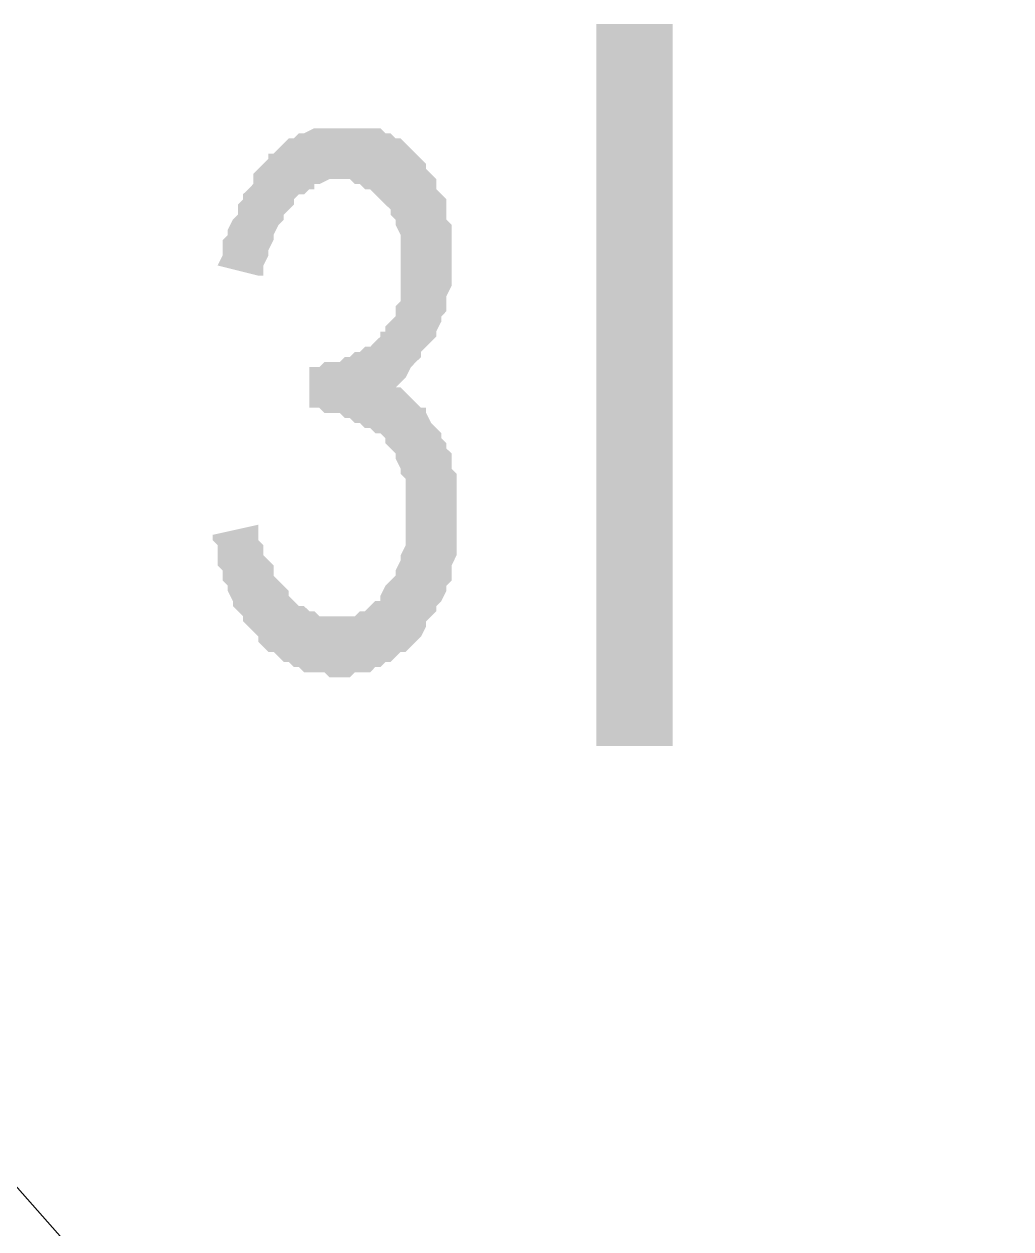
# Model space of a CAD drawing. Header units: millimetres. Extents: x 6156 to 7119, y 3162 to 3647.
# Drawn here: x 6880.12 to 6892.44, y 3583.95 to 3599 of the extents above; entities that cross this region are included whole.
import ezdxf

# ---------------------------------------------------------------- set-up
doc = ezdxf.new("R2010")
doc.units = ezdxf.units.MM
doc.layers.add('图层1', color=7, linetype='Continuous')

msp = doc.modelspace()

# ---------------------------------------------------------------- hatches: boundary and pattern name
at = {"layer": '图层1', "transparency": 33554559}
msp.add_hatch(color=256, dxfattribs=at).paths.add_polyline_path([(6882.476, 3592.616), (6883.047, 3592.743), (6883.047, 3592.679), (6883.047, 3592.552), (6883.11, 3592.489), (6883.11, 3592.362), (6883.174, 3592.298), (6883.237, 3592.235), (6883.237, 3592.108), (6883.301, 3592.044), (6883.364, 3591.981), (6883.428, 3591.917), (6883.428, 3591.917), (6883.428, 3591.854), (6883.491, 3591.79), (6883.555, 3591.727), (6883.618, 3591.727), (6883.682, 3591.663), (6883.745, 3591.663), (6883.809, 3591.6), (6883.936, 3591.6), (6883.999, 3591.6), (6884.063, 3591.6), (6884.063, 3591.6), (6884.126, 3591.6), (6884.253, 3591.6), (6884.317, 3591.663), (6884.38, 3591.663), (6884.444, 3591.727), (6884.507, 3591.79), (6884.571, 3591.79), (6884.571, 3591.854), (6884.634, 3591.981), (6884.698, 3592.044), (6884.698, 3592.044), (6884.761, 3592.108), (6884.761, 3592.171), (6884.825, 3592.298), (6884.825, 3592.362), (6884.888, 3592.489), (6884.888, 3592.552), (6884.888, 3592.616), (6884.888, 3592.743), (6884.888, 3592.87), (6884.888, 3592.933), (6884.888, 3592.997), (6884.888, 3593.06), (6884.888, 3593.187), (6884.888, 3593.314), (6884.825, 3593.378), (6884.825, 3593.441), (6884.761, 3593.568), (6884.761, 3593.632), (6884.698, 3593.695), (6884.634, 3593.759), (6884.634, 3593.822), (6884.571, 3593.886), (6884.507, 3593.886), (6884.444, 3593.949), (6884.38, 3593.949), (6884.317, 3594.013), (6884.253, 3594.013), (6884.19, 3594.076), (6884.126, 3594.076), (6884.063, 3594.14), (6883.999, 3594.14), (6883.872, 3594.14), (6883.809, 3594.203), (6883.682, 3594.203), (6883.682, 3594.203), (6883.682, 3594.711), (6883.809, 3594.711), (6883.872, 3594.775), (6883.936, 3594.775), (6884.063, 3594.775), (6884.126, 3594.838), (6884.19, 3594.838), (6884.253, 3594.902), (6884.317, 3594.902), (6884.38, 3594.965), (6884.444, 3594.965), (6884.507, 3595.029), (6884.571, 3595.092), (6884.571, 3595.156), (6884.634, 3595.156), (6884.634, 3595.219), (6884.698, 3595.283), (6884.761, 3595.346), (6884.761, 3595.473), (6884.825, 3595.537), (6884.825, 3595.6), (6884.825, 3595.727), (6884.825, 3595.791), (6884.825, 3595.918), (6884.825, 3596.045), (6884.825, 3596.108), (6884.825, 3596.172), (6884.825, 3596.299), (6884.825, 3596.362), (6884.761, 3596.489), (6884.761, 3596.553), (6884.698, 3596.616), (6884.698, 3596.68), (6884.634, 3596.743), (6884.571, 3596.806), (6884.507, 3596.87), (6884.444, 3596.933), (6884.38, 3596.933), (6884.317, 3596.997), (6884.253, 3596.997), (6884.19, 3597.06), (6884.126, 3597.06), (6884.063, 3597.06), (6883.999, 3597.06), (6883.936, 3597.06), (6883.809, 3596.997), (6883.745, 3596.997), (6883.745, 3596.933), (6883.682, 3596.933), (6883.618, 3596.87), (6883.555, 3596.87), (6883.491, 3596.806), (6883.491, 3596.743), (6883.428, 3596.68), (6883.364, 3596.616), (6883.364, 3596.553), (6883.301, 3596.489), (6883.237, 3596.362), (6883.237, 3596.299), (6883.174, 3596.172), (6883.174, 3596.108), (6883.11, 3595.981), (6883.11, 3595.854), (6883.047, 3595.854), (6882.539, 3595.981), (6882.603, 3596.108), (6882.603, 3596.172), (6882.603, 3596.299), (6882.666, 3596.362), (6882.666, 3596.426), (6882.729, 3596.553), (6882.793, 3596.616), (6882.793, 3596.743), (6882.856, 3596.806), (6882.856, 3596.87), (6882.92, 3596.933), (6882.983, 3596.997), (6882.983, 3597.124), (6883.047, 3597.187), (6883.11, 3597.251), (6883.174, 3597.314), (6883.174, 3597.378), (6883.237, 3597.378), (6883.301, 3597.441), (6883.364, 3597.505), (6883.428, 3597.568), (6883.491, 3597.568), (6883.555, 3597.632), (6883.618, 3597.632), (6883.745, 3597.695), (6883.809, 3597.695), (6883.872, 3597.695), (6883.872, 3597.695), (6883.936, 3597.695), (6884.063, 3597.695), (6884.126, 3597.695), (6884.19, 3597.695), (6884.253, 3597.695), (6884.317, 3597.695), (6884.38, 3597.695), (6884.507, 3597.695), (6884.571, 3597.695), (6884.634, 3597.632), (6884.698, 3597.632), (6884.761, 3597.568), (6884.825, 3597.568), (6884.825, 3597.568), (6884.888, 3597.505), (6884.952, 3597.441), (6885.015, 3597.378), (6885.079, 3597.314), (6885.142, 3597.251), (6885.142, 3597.187), (6885.206, 3597.124), (6885.269, 3597.06), (6885.269, 3596.933), (6885.333, 3596.87), (6885.396, 3596.806), (6885.396, 3596.743), (6885.396, 3596.68), (6885.396, 3596.553), (6885.46, 3596.489), (6885.46, 3596.426), (6885.46, 3596.299), (6885.46, 3596.235), (6885.46, 3596.108), (6885.46, 3595.981), (6885.46, 3595.918), (6885.46, 3595.791), (6885.46, 3595.727), (6885.396, 3595.6), (6885.396, 3595.6), (6885.396, 3595.473), (6885.396, 3595.41), (6885.333, 3595.346), (6885.333, 3595.283), (6885.269, 3595.156), (6885.269, 3595.092), (6885.206, 3595.029), (6885.142, 3594.965), (6885.079, 3594.902), (6885.079, 3594.838), (6885.015, 3594.775), (6884.952, 3594.711), (6884.888, 3594.584), (6884.825, 3594.521), (6884.761, 3594.457), (6884.761, 3594.457), (6884.825, 3594.457), (6884.888, 3594.394), (6884.952, 3594.33), (6885.015, 3594.267), (6885.079, 3594.203), (6885.142, 3594.203), (6885.142, 3594.14), (6885.206, 3594.013), (6885.269, 3593.949), (6885.333, 3593.886), (6885.333, 3593.822), (6885.396, 3593.759), (6885.396, 3593.695), (6885.46, 3593.632), (6885.46, 3593.568), (6885.46, 3593.441), (6885.523, 3593.378), (6885.523, 3593.251), (6885.523, 3593.187), (6885.523, 3593.06), (6885.523, 3592.997), (6885.523, 3592.87), (6885.523, 3592.743), (6885.523, 3592.679), (6885.523, 3592.552), (6885.523, 3592.425), (6885.523, 3592.362), (6885.46, 3592.235), (6885.46, 3592.171), (6885.46, 3592.044), (6885.396, 3591.981), (6885.396, 3591.917), (6885.333, 3591.79), (6885.269, 3591.727), (6885.269, 3591.663), (6885.206, 3591.6), (6885.142, 3591.536), (6885.142, 3591.473), (6885.079, 3591.346), (6885.015, 3591.282), (6885.015, 3591.282), (6884.952, 3591.219), (6884.888, 3591.155), (6884.825, 3591.155), (6884.761, 3591.092), (6884.698, 3591.028), (6884.634, 3591.028), (6884.571, 3590.965), (6884.507, 3590.965), (6884.444, 3590.901), (6884.317, 3590.901), (6884.253, 3590.901), (6884.19, 3590.838), (6884.126, 3590.838), (6884.063, 3590.838), (6883.999, 3590.838), (6883.936, 3590.838), (6883.872, 3590.901), (6883.745, 3590.901), (6883.682, 3590.901), (6883.618, 3590.901), (6883.555, 3590.965), (6883.491, 3590.965), (6883.428, 3591.028), (6883.364, 3591.028), (6883.301, 3591.092), (6883.237, 3591.155), (6883.174, 3591.155), (6883.11, 3591.219), (6883.047, 3591.282), (6883.047, 3591.346), (6882.983, 3591.409), (6882.92, 3591.473), (6882.856, 3591.536), (6882.856, 3591.6), (6882.793, 3591.663), (6882.729, 3591.727), (6882.729, 3591.79), (6882.666, 3591.917), (6882.666, 3591.981), (6882.603, 3592.044), (6882.603, 3592.171), (6882.539, 3592.235), (6882.539, 3592.362), (6882.539, 3592.489), (6882.476, 3592.552), (6882.476, 3592.616)])

# ---------------------------------------------------------------- linework, layer by layer
at = {"layer": '图层1', "lineweight": -3}
msp.add_line((6872.32, 3593.174), (6900.766, 3561.056), dxfattribs=at)
at = {"layer": '图层1', "transparency": 33554559}
for points in [[(6888.221, 3598.996), (6887.268, 3598.996), (6888.221, 3589.979)], [(6887.268, 3598.996), (6888.221, 3589.979), (6887.268, 3589.979)]]:
    msp.add_solid(points, dxfattribs=at)

doc.saveas('drawing.dxf')
